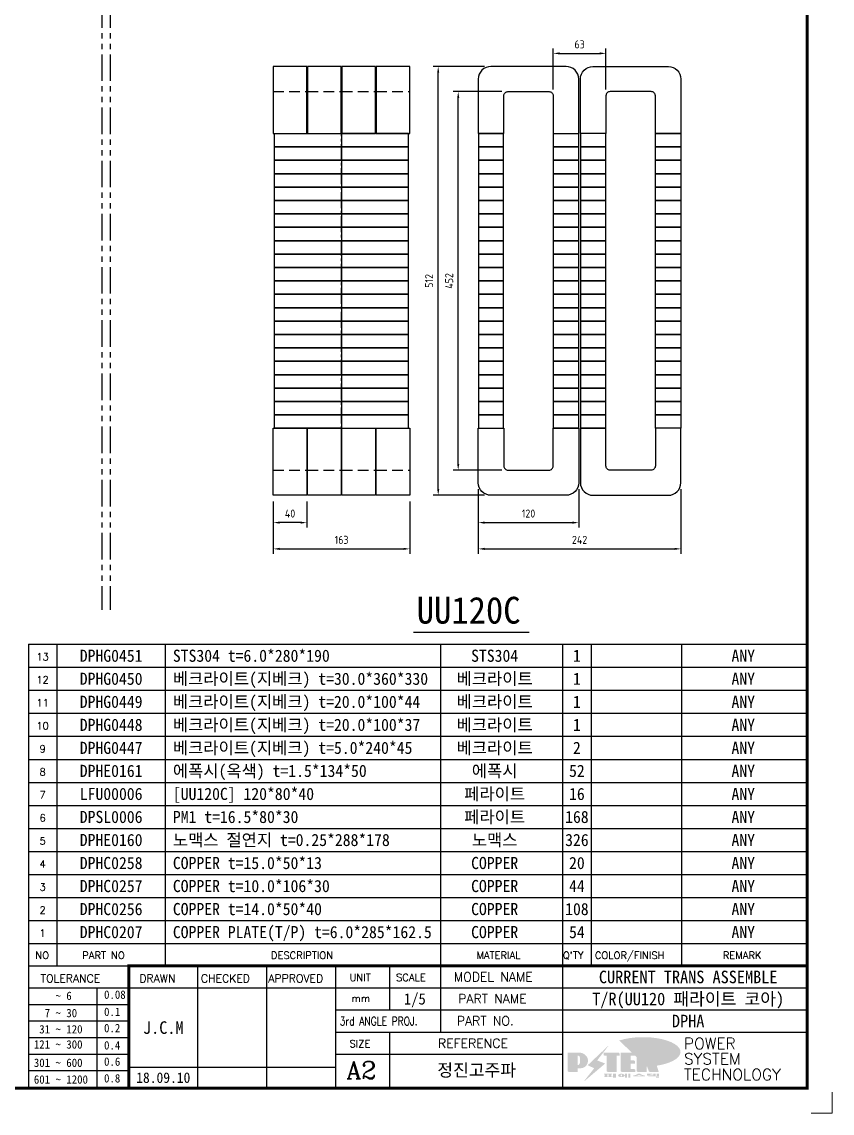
# Model space of a CAD drawing. Header units: millimetres. Extents: x 282 to 14566, y -4134 to 5341.
# Drawn here: x 4000 to 4968, y 472 to 1775 of the extents above; entities that cross this region are included whole.
import ezdxf
from ezdxf.enums import TextEntityAlignment as Align

# ---------------------------------------------------------------- set-up
doc = ezdxf.new("R2010")
doc.units = ezdxf.units.MM
for name, pattern in [('CENTER2', [28.575, 19.05, -3.175, 3.175, -3.175]), ('HIDDENX2', [19.05, 12.7, -6.35]), ('PHANTOM', [63.5, 31.75, -6.35, 6.35, -6.35, 6.35, -6.35])]:
    doc.linetypes.add(name, pattern=pattern)
doc.layers.add('FORMAT-1', color=7, linetype='Continuous')
doc.layers.add('line', color=3, linetype='Continuous')
doc.styles.add('HAN', font='')
doc.styles.add('RC', font='ROMANC.SHX')
doc.styles.add('ROMANT', font='romant__.ttf')
doc.styles.add('RT', font='ROMANT.SHX', dxfattribs={"oblique": 15})
doc.styles.get("Standard").update_dxf_attribs({"font": 'ISOCP.SHX', "bigfont": 'WHGTXT.SHX'})
doc.styles.get('HAN').set_extended_font_data('GulimChe')
doc.dimstyles.new('PS-3', dxfattribs={"dimscale": 3, "dimtxt": 3.2, "dimasz": 2.5, "dimexe": 2, "dimexo": 2.5, "dimgap": 2, "dimtad": 1, "dimtoh": 1, "dimrnd": 0.05, "dimzin": 12, "dimdsep": 46, "dimtxsty": 'Standard', "dimcen": 0, "dimclrt": 2, "dimazin": 3, "dimtfac": 1, "dimtofl": 0, "dimtmove": 0, "dimatfit": 3, "dimfxl": 0, "dimtolj": 1, "dimtzin": 0, "dimarcsym": 0})

# ---------------------------------------------------------------- blocks, each defined once
blk = doc.blocks.new('new LOGO')
at = {"layer": 'line'}
h = blk.add_hatch(color=253, dxfattribs=at)
edge = h.paths.add_edge_path()
edge.add_ellipse((333.9, 86.4), major_axis=(-165.9, 0), ratio=0.39426, start_angle=111.5127, end_angle=334.469)
edge.add_ellipse((314.1, 81.2), major_axis=(-153.7, 0), ratio=0.40699, start_angle=121.3066, end_angle=327.7437, ccw=False)
edge.add_line((394, 27.8), (394.7, 25.6))
h = blk.add_hatch(color=250, dxfattribs=at)
h.paths.add_polyline_path([(44.5, 69.4), (46.6, 69.4, -0.129793), (52, 68, 0.221832), (43.6, 71.9), (41.5, 71.9), (41.5, 27.9), (43.6, 27.9, 0.02048), (44.5, 28)], flags=17)
h.paths.add_polyline_path([(44.5, 13.9), (57.3, 13.9, 0.72362), (77.1, 73.9, -0.679777), (54.3, 16.4), (41.5, 16.4), (41.5, -0.1), (3, -0.1), (3, -2.6), (44.5, -2.6)])
h.paths.add_polyline_path([(117.9, 14.2), (71.5, -44.4), (77.1, -39.6), (120.8, 15.6), (92, 28.9), (173.3, 106), (177.5, 111.4), (89.1, 27.6)])
h.paths.add_polyline_path([(162.7, 71.9), (162.7, 69.4), (172.5, 69.4), (172.5, 71.9)], flags=17)
h.paths.add_polyline_path([(217.7, 69.4), (230.5, 69.4), (230.5, 80.4), (227.5, 80.4), (227.5, 71.9), (214.7, 71.9), (214.7, -0.1), (175.5, -0.1), (175.5, -2.6), (217.7, -2.6)])
h.paths.add_polyline_path([(297.8, 46.6), (294.8, 46.6), (294.8, 37.4), (276, 37.4), (276, 10.9), (279, 10.9), (279, 34.9), (297.8, 34.9)])
h.paths.add_polyline_path([(300, 8.4), (297, 8.4), (297, -0.1), (237.5, -0.1), (237.5, -2.6), (300, -2.6)])
h.paths.add_polyline_path([(297.8, 80.4), (294.8, 80.4), (294.8, 71.9), (276, 71.9), (276, 49.1), (279, 49.1), (279, 69.4), (297.8, 69.4)])
h.paths.add_polyline_path([(350.2, 80.4), (347.2, 80.4), (347.2, 61.6), (350.2, 63.5)])
h.paths.add_polyline_path([(350.2, 26.7), (347.2, 35.2), (347.2, -0.1), (308.5, -0.1), (308.5, -2.6), (350.2, -2.6)])
h.paths.add_polyline_path([(402.7, 80.4), (396.5, 80.4), (379.6, 66.8), (400.5, -0.1), (361.8, -0.1), (362.7, -2.6), (403.5, -2.6), (382.6, 64.3)])
blk.add_hatch(color=5, dxfattribs=at).paths.add_polyline_path([(166.3, 35), (131, 49), (180.4, 112.7), (92, 28.9), (120.8, 15.6), (74.4, -43)])
h = blk.add_hatch(color=1, dxfattribs=at)
h.paths.add_polyline_path([(41.5, 16.4), (54.3, 16.4, 1), (54.3, 82.9), (0, 82.9), (0, -0.1), (41.5, -0.1)])
h.paths.add_polyline_path([(41.5, 27.9), (41.5, 71.9), (43.6, 71.9, -0.414214), (54.6, 60.9), (54.6, 38.9, -0.414214), (43.6, 27.9)], flags=16)
h.paths.add_polyline_path([(214.7, 71.9), (227.5, 71.9), (227.5, 82.9), (159.7, 82.9), (159.7, 71.9), (172.5, 71.9), (172.5, -0.1), (214.7, -0.1)])
h.paths.add_polyline_path([(276, 37.4), (294.8, 37.4), (294.8, 49.1), (276, 49.1), (276, 71.9), (294.8, 71.9), (294.8, 82.9), (234.5, 82.9), (234.5, -0.1), (297, -0.1), (297, 10.9), (276, 10.9)])
h.paths.add_polyline_path([(347.2, 35.2), (359.7, -0.1), (400.5, -0.1), (379.6, 66.8), (399.7, 82.9), (380.6, 82.9), (347.2, 61.6), (347.2, 82.9), (305.5, 82.9), (305.5, -0.1), (347.2, -0.1)])
h = blk.add_hatch(color=250, dxfattribs=at)
edge = h.paths.add_edge_path()
edge.add_ellipse((237.8, -17.6), major_axis=(-14.3, 0), ratio=0.526336, start_angle=192.2456, end_angle=269.0748)
edge.add_line((238.1, -10.1), (237.6, -10.1))
edge.add_ellipse((237.8, -17.6), major_axis=(-14.3, 0), ratio=0.526336, start_angle=270.9252, end_angle=449.0748)
edge.add_line((237.6, -25.1), (238.1, -25.1))
edge.add_ellipse((237.8, -17.6), major_axis=(-14.3, 0), ratio=0.526336, start_angle=450.9252, end_angle=527.7544)
edge.add_line((251.7, -19.2), (254.1, -19.2))
edge.add_line((254.1, -19.2), (254.1, -27.1))
edge.add_line((254.1, -27.1), (263.1, -27.1))
edge.add_line((263.1, -27.1), (263.1, -10.1))
edge.add_line((263.1, -10.1), (254.1, -10.1))
edge.add_line((254.1, -10.1), (254.1, -16))
edge.add_line((254.1, -16), (251.7, -16))
h.paths.add_polyline_path([(241, -16.4), (241, -18.7, -1), (234.4, -18.7), (234.4, -16.4, -1)], flags=16)
h.paths.add_polyline_path([(278.2, -10.1), (268.1, -10.1), (268.1, -27.1), (278.2, -27.1)])
h.paths.add_polyline_path([(310.3, -10.1), (310.3, -11.1, -0.157169), (289.3, -17.5), (294, -19.9, 0.128407), (316.3, -15.9, 0.128407), (338.6, -19.9), (343.3, -17.5, -0.157169), (322.2, -11.1), (322.2, -10.1)])
h.paths.add_polyline_path([(342.1, -25.1), (342.1, -22.3), (290.4, -22.3), (290.4, -25.1)])
h.paths.add_polyline_path([(352, -10.1), (352, -16.2, 0.414214), (354, -18.2), (378.7, -18.2), (378.7, -19.6), (390.2, -19.6), (390.2, -10.1), (378.7, -10.1), (378.7, -13.6), (374.7, -13.6), (374.7, -15.1), (378.7, -15.1), (378.7, -16.2), (364.7, -16.2), (364.7, -15.1), (371.2, -15.1), (371.2, -13.6), (364.7, -13.6), (364.7, -12.6), (374.7, -12.6), (374.7, -10.1)])
h.paths.add_polyline_path([(393.8, -10.1), (393.8, -19.6), (405, -19.6), (405, -10.1)])
h.paths.add_polyline_path([(405, -27.1), (405, -20.9), (356.8, -20.9), (356.8, -23), (391.8, -23), (391.8, -27.1)])
h.paths.add_polyline_path([(200.4, -10.1), (200.4, -22.3), (193.2, -22.3), (193.2, -12.6), (196.6, -12.6), (196.6, -10.1), (161, -10.1), (161, -12.6), (164.5, -12.6), (164.5, -22.3), (161, -22.3), (161, -25.1), (200.4, -25.1), (200.4, -27.1), (213.9, -27.1), (213.9, -10.1)])
h.paths.add_polyline_path([(182, -12.6), (175.6, -12.6), (175.6, -22.3), (182, -22.3)], flags=17)
blk = doc.blocks.new('format-2')
at = {"color": 180}
for p, q in [((417, 40.49), (603, 40.49)), ((417, 40.49), (417, 6)), ((423.79, 40.49), (423.79, 35.21)), ((449.74, 35.21), (449.74, 40.49)), ((515.4, 40.49), (515.4, 35.21)), ((544.61, 40.49), (544.61, 35.21)), ((551.43, 40.49), (551.43, 35.21)), ((572.98, 40.49), (572.98, 35.21)), ((417, 35.21), (440.98, 35.21)), ((457.46, 6), (457.46, 35.21)), ((473.95, 6), (473.95, 35.21)), ((490.44, 6), (490.44, 35.21)), ((503.22, 35.21), (503.22, 24.65)), ((515.4, 35.21), (515.4, 19.37)), ((544.61, 35.21), (544.61, 6)), ((417, 29.93), (440.98, 29.93)), ((433.39, 6.23), (433.39, 29.93)), ((440.98, 29.93), (603, 29.93)), ((417, 25.98), (440.98, 25.98)), ((490.44, 24.65), (603, 24.65)), ((417, 22.03), (440.98, 22.03)), ((490.44, 19.37), (603, 19.37)), ((503.22, 19.37), (503.22, 6)), ((417, 18.08), (440.98, 18.08)), ((417, 14.13), (440.98, 14.13)), ((490.44, 14.09), (544.61, 14.09)), ((440.98, 10.95), (490.44, 10.95)), ((417, 10.18), (440.98, 10.18))]:
    blk.add_line(p, q, dxfattribs=at)
at = {"color": 3, "lineweight": 9}
for p in [(609, 5), (604, 0)]:
    blk.add_line(p, (609, 0), dxfattribs=at)
at = {"color": 7, "const_width": 0.7}
blk.add_lwpolyline([(440.98, 6), (440.98, 35.21), (603, 35.21)], dxfattribs=at)
at = {"layer": 'FORMAT-1', "color": 7, "const_width": 0.7}
blk.add_lwpolyline([(18, 6), (18, 416), (603, 416), (603, 6)], close=True, dxfattribs=at)
at = {"xscale": 0.05400000000008731, "yscale": 0.05400000000008731, "zscale": 0.05400000000008731}
blk.add_blockref('new LOGO', (545.79, 9.96), dxfattribs=at)
at = {"color": 2}
for s, height, style, p in [('NO', 1.742, 'RC', (418.66, 36.83)), ('PART NO', 1.742, 'RC', (429.86, 36.83)), ('DESCRIPTION', 1.7424, 'RC', (474.93, 36.83)), ('MATERIAL', 1.742, 'RC', (524.02, 36.83)), ("Q'TY", 1.742, 'RC', (544.67, 36.83)), ('COLOR/FINISH', 1.7424, 'RC', (552.3, 36.83)), ('REMARK', 1.742, 'RC', (582.87, 36.83)), (' TOLERANCE', 1.9, 'RC', (418.61, 31.22)), ('DRAWN', 1.9, 'RC', (443.5, 31.22)), ('CHECKED', 1.9, 'RC', (458.21, 31.22)), ('APPROVED', 1.9, 'RC', (474.3, 31.22)), ('UNIT', 1.742, 'RC', (493.69, 31.55)), ('SCALE', 1.742, 'RC', (504.82, 31.55)), ('MODEL NAME', 2.178, 'RC', (518.62, 31.46)), ('    ~ 6', 2, 'HAN', (418.3, 27.03)), ('0.08', 2, 'HAN', (435.07, 27.31)), ('mm', 1.742, 'RC', (494.17, 26.56)), ('PART NAME', 2.178, 'RC', (519.67, 26.24)), ('  7 ~ 30', 2, 'HAN', (418.3, 22.91)), ('0.1', 2, 'HAN', (435.07, 23.2)), (' 31 ~ 120', 2, 'HAN', (418.3, 19.04)), ('0.2', 2, 'HAN', (435.07, 19.32)), ('PART NO.', 2.178, 'RC', (519.34, 20.96)), ('121 ~ 300', 2, 'HAN', (418.3, 15.42)), ('0.4', 2, 'HAN', (435.07, 15.2)), ('SIZE', 1.742, 'RC', (493.69, 15.72)), ('REFERENCE', 2.178, 'RC', (514.84, 15.61)), ('0.6', 2, 'HAN', (435.07, 11.32)), ('301 ~ 600', 2, 'HAN', (418.3, 11.04)), ('601 ~ 1200', 2, 'HAN', (418.3, 7.05)), ('0.8', 2, 'HAN', (435.07, 7.33))]:
    blk.add_text(s, height=height, dxfattribs=dict(at, style=style)).set_placement(p)
at = {"color": 2, "style": 'RC', "width": 0.8}
blk.add_text('3rd ANGLE PROJ.', height=2, dxfattribs=at).set_placement((491.37, 20.97))
at = {"style": 'ROMANT'}
for s, p in [('POWER', (573.59, 15.27)), ('SYSTEM', (573.59, 11.63)), ('TECHNOLOGY', (573.59, 7.87))]:
    blk.add_text(s, height=2.7, dxfattribs=at).set_placement(p)
at = {"color": 2, "lineweight": 30, "style": 'RC'}
blk.add_text('A2', height=4.182, dxfattribs=at).set_placement((492.93, 8.17))
at = {"style": 'HAN'}
for tag, height, p in [('MODEL-NAME', 3, (574.6, 32.53)), ('SCALE', 2.7, (509.31, 27.29)), ('PART-NAME', 3, (574.6, 27.29)), ('PART-NO', 3, (574.6, 22.01)), ('DRA-BY', 3, (449.22, 20.44)), ('CH-BY', 3, (465.71, 20.44)), ('APP-BY', 3, (482.2, 20.44)), ('관련업체명', 3, (524.09, 10.29)), ('DRA-DATE', 2.5, (449.22, 8.48)), ('CH-DATE', 2.5, (465.71, 8.48)), ('APP-DATE', 2.5, (482.2, 8.48))]:
    blk.add_attdef(tag, text='', height=height, dxfattribs=at).set_placement(p, align=Align.MIDDLE_CENTER)
blk = doc.blocks.new('no2')
at = {"color": 180}
for p, q in [((0, 5.5), (0, 0)), ((0, 5.5), (186, 5.5)), ((6.79, 5.5), (6.79, 0)), ((32.74, 0.11), (32.74, 5.5)), ((98.4, 5.5), (98.4, 0)), ((127.61, 5.5), (127.61, 0)), ((134.43, 5.5), (134.43, 0)), ((155.98, 5.5), (155.98, 0))]:
    blk.add_line(p, q, dxfattribs=at)
at = {"color": 2, "style": 'RT', "oblique": 15}
blk.add_attdef('NO', text='', height=1.74, dxfattribs=at).set_placement((3.38, 2.51), align=Align.MIDDLE_CENTER)
at = {"color": 2, "style": 'HAN'}
for tag, p in [('PART-NO', (19.76, 2.75)), ('MATERIAL', (111.38, 2.75)), ("Q'TY", (131.02, 2.75)), ('COLOR/FINISH', (145.2, 2.75)), ('REMARK', (170.76, 2.75))]:
    blk.add_attdef(tag, text='', height=2.9, dxfattribs=at).set_placement(p, align=Align.MIDDLE_CENTER)
blk.add_attdef('DESCRIPTION', text='', height=2.9, dxfattribs=at).set_placement((34.51, 2.75), align=Align.MIDDLE_LEFT)
blk = doc.blocks.new('*D225')
at = {"color": 0, "lineweight": -2}
for p, q in [((4545.2, 1217.3), (4545.2, 1139.8)), ((4787.2, 1217.3), (4787.2, 1139.8)), ((4552.7, 1145.8), (4779.7, 1145.8))]:
    blk.add_line(p, q, dxfattribs=at)
at = {"color": 0}
for points in [[(4552.7, 1147.1), (4552.7, 1144.6), (4545.2, 1145.8)], [(4779.7, 1147.1), (4779.7, 1144.6), (4787.2, 1145.8)]]:
    blk.add_solid(points, dxfattribs=at)
at = {"layer": 'DEFPOINTS', "color": 0}
for p in [(4545.2, 1224.8), (4787.2, 1224.8), (4787.2, 1145.8)]:
    blk.add_point(p, dxfattribs=at)
at = {"color": 2, "insert": (4666.2, 1156.6), "char_height": 9.6, "attachment_point": 5}
blk.add_mtext('\\A1;242', dxfattribs=at)
blk = doc.blocks.new('*D226')
at = {"color": 0, "lineweight": -2}
for p, q in [((4545.2, 1217.3), (4545.2, 1171.2)), ((4665.2, 1217.3), (4665.2, 1171.2)), ((4552.7, 1177.2), (4657.7, 1177.2))]:
    blk.add_line(p, q, dxfattribs=at)
at = {"color": 0}
for points in [[(4552.7, 1178.4), (4552.7, 1175.9), (4545.2, 1177.2)], [(4657.7, 1178.4), (4657.7, 1175.9), (4665.2, 1177.2)]]:
    blk.add_solid(points, dxfattribs=at)
at = {"layer": 'DEFPOINTS', "color": 0}
for p in [(4545.2, 1224.8), (4665.2, 1224.8), (4665.2, 1177.2)]:
    blk.add_point(p, dxfattribs=at)
at = {"color": 2, "insert": (4605.2, 1188), "char_height": 9.6, "attachment_point": 5}
blk.add_mtext('\\A1;120', dxfattribs=at)
blk = doc.blocks.new('*D227')
at = {"color": 0, "lineweight": -2}
for p, q in [((4552.7, 1721.8), (4491.3, 1721.8)), ((4497.3, 1217.3), (4497.3, 1714.3)), ((4552.7, 1209.8), (4491.3, 1209.8))]:
    blk.add_line(p, q, dxfattribs=at)
at = {"color": 0}
for points in [[(4496.1, 1714.3), (4498.6, 1714.3), (4497.3, 1721.8)], [(4496.1, 1217.3), (4498.6, 1217.3), (4497.3, 1209.8)]]:
    blk.add_solid(points, dxfattribs=at)
at = {"layer": 'DEFPOINTS', "color": 0}
for p in [(4497.3, 1721.8), (4560.2, 1721.8), (4560.2, 1209.8)]:
    blk.add_point(p, dxfattribs=at)
at = {"color": 2, "insert": (4486.5, 1465.8), "char_height": 9.6, "attachment_point": 5, "rotation": 90}
blk.add_mtext('\\A1;512', dxfattribs=at)
blk = doc.blocks.new('*D228')
at = {"color": 0, "lineweight": -2}
for p, q in [((4634.7, 1694.3), (4634.7, 1743.5)), ((4642.2, 1737.5), (4690.2, 1737.5)), ((4697.7, 1694.3), (4697.7, 1743.5))]:
    blk.add_line(p, q, dxfattribs=at)
at = {"color": 0}
for points in [[(4642.2, 1738.7), (4642.2, 1736.2), (4634.7, 1737.5)], [(4690.2, 1738.7), (4690.2, 1736.2), (4697.7, 1737.5)]]:
    blk.add_solid(points, dxfattribs=at)
at = {"layer": 'DEFPOINTS', "color": 0}
for p in [(4697.7, 1737.5), (4634.7, 1686.8), (4697.7, 1686.8)]:
    blk.add_point(p, dxfattribs=at)
at = {"color": 2, "insert": (4666.2, 1748.3), "char_height": 9.6, "attachment_point": 5}
blk.add_mtext('\\A1;63', dxfattribs=at)
blk = doc.blocks.new('*D229')
at = {"color": 0, "lineweight": -2}
for p, q in [((4573.2, 1691.8), (4515.2, 1691.8)), ((4521.2, 1247.3), (4521.2, 1684.3)), ((4573.2, 1239.8), (4515.2, 1239.8))]:
    blk.add_line(p, q, dxfattribs=at)
at = {"color": 0}
for points in [[(4520, 1684.3), (4522.5, 1684.3), (4521.2, 1691.8)], [(4520, 1247.3), (4522.5, 1247.3), (4521.2, 1239.8)]]:
    blk.add_solid(points, dxfattribs=at)
at = {"layer": 'DEFPOINTS', "color": 0}
for p in [(4521.2, 1691.8), (4580.7, 1691.8), (4580.7, 1239.8)]:
    blk.add_point(p, dxfattribs=at)
at = {"color": 2, "insert": (4510.4, 1465.8), "char_height": 9.6, "attachment_point": 5, "rotation": 90}
blk.add_mtext('\\A1;452', dxfattribs=at)
blk = doc.blocks.new('*D230')
at = {"color": 0, "lineweight": -2}
for p, q in [((4300.4, 1202.3), (4300.4, 1139.8)), ((4463.4, 1202.3), (4463.4, 1139.8)), ((4307.9, 1145.8), (4455.9, 1145.8))]:
    blk.add_line(p, q, dxfattribs=at)
at = {"color": 0}
for points in [[(4307.9, 1147.1), (4307.9, 1144.6), (4300.4, 1145.8)], [(4455.9, 1147.1), (4455.9, 1144.6), (4463.4, 1145.8)]]:
    blk.add_solid(points, dxfattribs=at)
at = {"layer": 'DEFPOINTS', "color": 0}
for p in [(4300.4, 1209.8), (4463.4, 1209.8), (4463.4, 1145.8)]:
    blk.add_point(p, dxfattribs=at)
at = {"color": 2, "insert": (4381.9, 1156.6), "char_height": 9.6, "attachment_point": 5}
blk.add_mtext('\\A1;163', dxfattribs=at)
blk = doc.blocks.new('*D231')
at = {"color": 0, "lineweight": -2}
for p, q in [((4300.4, 1202.3), (4300.4, 1171.2)), ((4340.4, 1202.3), (4340.4, 1171.2)), ((4332.9, 1177.2), (4307.9, 1177.2))]:
    blk.add_line(p, q, dxfattribs=at)
at = {"color": 0}
for points in [[(4307.9, 1178.4), (4307.9, 1175.9), (4300.4, 1177.2)], [(4332.9, 1178.4), (4332.9, 1175.9), (4340.4, 1177.2)]]:
    blk.add_solid(points, dxfattribs=at)
at = {"layer": 'DEFPOINTS', "color": 0}
for p in [(4300.4, 1209.8), (4340.4, 1209.8), (4300.4, 1177.2)]:
    blk.add_point(p, dxfattribs=at)
at = {"color": 2, "insert": (4320.4, 1188), "char_height": 9.6, "attachment_point": 5}
blk.add_mtext('\\A1;40', dxfattribs=at)
blk = doc.blocks.new('A$C429828F3')
at = {"color": 250}
for points in [[(-182, 432), (-151.5, 432), (-151.5, 477, -0.4142136), (-146.5, 482), (-97.5, 482, -0.4142136), (-92.5, 477), (-92.5, 432), (-62, 432), (-62, 497, 0.4142136), (-77, 512), (-167, 512, 0.4142136), (-182, 497)], [(-45, 512), (45, 512, -0.4142136), (60, 497), (60, 432), (29.5, 432), (29.5, 477, 0.4142136), (24.5, 482), (-24.5, 482, 0.4142136), (-29.5, 477), (-29.5, 432), (-60, 432), (-60, 497, -0.4142136)], [(-182, 80), (-151.5, 80), (-151.5, 35, 0.4142136), (-146.5, 30), (-97.5, 30, 0.4142136), (-92.5, 35), (-92.5, 80), (-62, 80), (-62, 15, -0.4142136), (-77, 0), (-167, 0, -0.4142136), (-182, 15)], [(-45, 0), (45, 0, 0.4142136), (60, 15), (60, 80), (29.5, 80), (29.5, 35, -0.4142136), (24.5, 30), (-24.5, 30, -0.4142136), (-29.5, 35), (-29.5, 80), (-60, 80), (-60, 15, 0.4142136)]]:
    blk.add_lwpolyline(points, format="xyb", close=True, dxfattribs=at)
for points in [[(-181.75, 416), (-151.75, 416), (-151.75, 432), (-181.75, 432), (-181.75, 416)], [(-62.25, 416), (-92.25, 416), (-92.25, 432), (-62.25, 432), (-62.25, 416)], [(-59.75, 416), (-29.75, 416), (-29.75, 432), (-59.75, 432), (-59.75, 416)], [(59.75, 416), (29.75, 416), (29.75, 432), (59.75, 432), (59.75, 416)], [(-181.75, 400), (-151.75, 400), (-151.75, 416), (-181.75, 416), (-181.75, 400)], [(-62.25, 400), (-92.25, 400), (-92.25, 416), (-62.25, 416), (-62.25, 400)], [(-59.75, 400), (-29.75, 400), (-29.75, 416), (-59.75, 416), (-59.75, 400)], [(59.75, 400), (29.75, 400), (29.75, 416), (59.75, 416), (59.75, 400)], [(-181.75, 384), (-151.75, 384), (-151.75, 400), (-181.75, 400), (-181.75, 384)], [(-62.25, 384), (-92.25, 384), (-92.25, 400), (-62.25, 400), (-62.25, 384)], [(-59.75, 384), (-29.75, 384), (-29.75, 400), (-59.75, 400), (-59.75, 384)], [(59.75, 384), (29.75, 384), (29.75, 400), (59.75, 400), (59.75, 384)], [(-181.75, 368), (-151.75, 368), (-151.75, 384), (-181.75, 384), (-181.75, 368)], [(-62.25, 368), (-92.25, 368), (-92.25, 384), (-62.25, 384), (-62.25, 368)], [(-59.75, 368), (-29.75, 368), (-29.75, 384), (-59.75, 384), (-59.75, 368)], [(59.75, 368), (29.75, 368), (29.75, 384), (59.75, 384), (59.75, 368)], [(-181.75, 352), (-151.75, 352), (-151.75, 368), (-181.75, 368), (-181.75, 352)], [(-62.25, 352), (-92.25, 352), (-92.25, 368), (-62.25, 368), (-62.25, 352)], [(-59.75, 352), (-29.75, 352), (-29.75, 368), (-59.75, 368), (-59.75, 352)], [(59.75, 352), (29.75, 352), (29.75, 368), (59.75, 368), (59.75, 352)], [(-181.75, 336), (-151.75, 336), (-151.75, 352), (-181.75, 352), (-181.75, 336)], [(-62.25, 336), (-92.25, 336), (-92.25, 352), (-62.25, 352), (-62.25, 336)], [(-59.75, 336), (-29.75, 336), (-29.75, 352), (-59.75, 352), (-59.75, 336)], [(59.75, 336), (29.75, 336), (29.75, 352), (59.75, 352), (59.75, 336)], [(-181.75, 320), (-151.75, 320), (-151.75, 336), (-181.75, 336), (-181.75, 320)], [(-62.25, 320), (-92.25, 320), (-92.25, 336), (-62.25, 336), (-62.25, 320)], [(-59.75, 320), (-29.75, 320), (-29.75, 336), (-59.75, 336), (-59.75, 320)], [(59.75, 320), (29.75, 320), (29.75, 336), (59.75, 336), (59.75, 320)], [(-181.75, 304), (-151.75, 304), (-151.75, 320), (-181.75, 320), (-181.75, 304)], [(-62.25, 304), (-92.25, 304), (-92.25, 320), (-62.25, 320), (-62.25, 304)], [(-59.75, 304), (-29.75, 304), (-29.75, 320), (-59.75, 320), (-59.75, 304)], [(59.75, 304), (29.75, 304), (29.75, 320), (59.75, 320), (59.75, 304)], [(-181.75, 288), (-151.75, 288), (-151.75, 304), (-181.75, 304), (-181.75, 288)], [(-62.25, 288), (-92.25, 288), (-92.25, 304), (-62.25, 304), (-62.25, 288)], [(-59.75, 288), (-29.75, 288), (-29.75, 304), (-59.75, 304), (-59.75, 288)], [(59.75, 288), (29.75, 288), (29.75, 304), (59.75, 304), (59.75, 288)], [(-181.75, 272), (-151.75, 272), (-151.75, 288), (-181.75, 288), (-181.75, 272)], [(-62.25, 272), (-92.25, 272), (-92.25, 288), (-62.25, 288), (-62.25, 272)], [(-59.75, 272), (-29.75, 272), (-29.75, 288), (-59.75, 288), (-59.75, 272)], [(59.75, 272), (29.75, 272), (29.75, 288), (59.75, 288), (59.75, 272)], [(-181.75, 256), (-151.75, 256), (-151.75, 272), (-181.75, 272), (-181.75, 256)], [(-62.25, 256), (-92.25, 256), (-92.25, 272), (-62.25, 272), (-62.25, 256)], [(-59.75, 256), (-29.75, 256), (-29.75, 272), (-59.75, 272), (-59.75, 256)], [(59.75, 256), (29.75, 256), (29.75, 272), (59.75, 272), (59.75, 256)], [(-181.75, 240), (-151.75, 240), (-151.75, 256), (-181.75, 256), (-181.75, 240)], [(-62.25, 240), (-92.25, 240), (-92.25, 256), (-62.25, 256), (-62.25, 240)], [(-59.75, 240), (-29.75, 240), (-29.75, 256), (-59.75, 256), (-59.75, 240)], [(59.75, 240), (29.75, 240), (29.75, 256), (59.75, 256), (59.75, 240)], [(-181.75, 224), (-151.75, 224), (-151.75, 240), (-181.75, 240), (-181.75, 224)], [(-62.25, 224), (-92.25, 224), (-92.25, 240), (-62.25, 240), (-62.25, 224)], [(-59.75, 224), (-29.75, 224), (-29.75, 240), (-59.75, 240), (-59.75, 224)], [(59.75, 224), (29.75, 224), (29.75, 240), (59.75, 240), (59.75, 224)], [(-181.75, 208), (-151.75, 208), (-151.75, 224), (-181.75, 224), (-181.75, 208)], [(-62.25, 208), (-92.25, 208), (-92.25, 224), (-62.25, 224), (-62.25, 208)], [(-59.75, 208), (-29.75, 208), (-29.75, 224), (-59.75, 224), (-59.75, 208)], [(59.75, 208), (29.75, 208), (29.75, 224), (59.75, 224), (59.75, 208)], [(-181.75, 192), (-151.75, 192), (-151.75, 208), (-181.75, 208), (-181.75, 192)], [(-62.25, 192), (-92.25, 192), (-92.25, 208), (-62.25, 208), (-62.25, 192)], [(-59.75, 192), (-29.75, 192), (-29.75, 208), (-59.75, 208), (-59.75, 192)], [(59.75, 192), (29.75, 192), (29.75, 208), (59.75, 208), (59.75, 192)], [(-181.75, 176), (-151.75, 176), (-151.75, 192), (-181.75, 192), (-181.75, 176)], [(-62.25, 176), (-92.25, 176), (-92.25, 192), (-62.25, 192), (-62.25, 176)], [(-59.75, 176), (-29.75, 176), (-29.75, 192), (-59.75, 192), (-59.75, 176)], [(59.75, 176), (29.75, 176), (29.75, 192), (59.75, 192), (59.75, 176)], [(-181.75, 160), (-151.75, 160), (-151.75, 176), (-181.75, 176), (-181.75, 160)], [(-62.25, 160), (-92.25, 160), (-92.25, 176), (-62.25, 176), (-62.25, 160)], [(-59.75, 160), (-29.75, 160), (-29.75, 176), (-59.75, 176), (-59.75, 160)], [(59.75, 160), (29.75, 160), (29.75, 176), (59.75, 176), (59.75, 160)], [(-181.75, 144), (-151.75, 144), (-151.75, 160), (-181.75, 160), (-181.75, 144)], [(-62.25, 144), (-92.25, 144), (-92.25, 160), (-62.25, 160), (-62.25, 144)], [(-59.75, 144), (-29.75, 144), (-29.75, 160), (-59.75, 160), (-59.75, 144)], [(59.75, 144), (29.75, 144), (29.75, 160), (59.75, 160), (59.75, 144)], [(-181.75, 128), (-151.75, 128), (-151.75, 144), (-181.75, 144), (-181.75, 128)], [(-62.25, 128), (-92.25, 128), (-92.25, 144), (-62.25, 144), (-62.25, 128)], [(-59.75, 128), (-29.75, 128), (-29.75, 144), (-59.75, 144), (-59.75, 128)], [(59.75, 128), (29.75, 128), (29.75, 144), (59.75, 144), (59.75, 128)], [(-181.75, 112), (-151.75, 112), (-151.75, 128), (-181.75, 128), (-181.75, 112)], [(-62.25, 112), (-92.25, 112), (-92.25, 128), (-62.25, 128), (-62.25, 112)], [(-59.75, 112), (-29.75, 112), (-29.75, 128), (-59.75, 128), (-59.75, 112)], [(59.75, 112), (29.75, 112), (29.75, 128), (59.75, 128), (59.75, 112)], [(-181.75, 96), (-151.75, 96), (-151.75, 112), (-181.75, 112), (-181.75, 96)], [(-62.25, 96), (-92.25, 96), (-92.25, 112), (-62.25, 112), (-62.25, 96)], [(-59.75, 96), (-29.75, 96), (-29.75, 112), (-59.75, 112), (-59.75, 96)], [(59.75, 96), (29.75, 96), (29.75, 112), (59.75, 112), (59.75, 96)], [(-181.75, 80), (-151.75, 80), (-151.75, 96), (-181.75, 96), (-181.75, 80)], [(-62.25, 80), (-92.25, 80), (-92.25, 96), (-62.25, 96), (-62.25, 80)], [(-59.75, 80), (-29.75, 80), (-29.75, 96), (-59.75, 96), (-59.75, 80)], [(59.75, 80), (29.75, 80), (29.75, 96), (59.75, 96), (59.75, 80)]]:
    blk.add_lwpolyline(points, dxfattribs=at)
blk = doc.blocks.new('A$C5BDA4E21')
at = {"color": 1, "linetype": 'CENTER2'}
blk.add_line((0, 0), (0, 512), dxfattribs=at)
at = {"color": 2, "linetype": 'HIDDENX2'}
for p, q in [((-41.5, 482), (-81.5, 482)), ((-0.5, 482), (-40.5, 482)), ((40.5, 482), (0.5, 482)), ((81.5, 482), (41.5, 482)), ((-41.5, 30), (-81.5, 30)), ((-0.5, 30), (-40.5, 30)), ((40.5, 30), (0.5, 30)), ((81.5, 30), (41.5, 30))]:
    blk.add_line(p, q, dxfattribs=at)
at = {"color": 250}
for points in [[(-81.5, 512), (-41.5, 512), (-41.5, 432), (-81.5, 432)], [(-40.5, 512), (-0.5, 512), (-0.5, 432), (-40.5, 432)], [(0.5, 512), (40.5, 512), (40.5, 432), (0.5, 432)], [(41.5, 512), (81.5, 512), (81.5, 432), (41.5, 432)], [(-80, 432), (0, 432), (0, 416), (-80, 416)], [(80, 432), (0, 432), (0, 416), (80, 416)], [(-80, 416), (0, 416), (0, 400), (-80, 400)], [(80, 416), (0, 416), (0, 400), (80, 400)], [(-80, 400), (0, 400), (0, 384), (-80, 384)], [(80, 400), (0, 400), (0, 384), (80, 384)], [(-80, 384), (0, 384), (0, 368), (-80, 368)], [(80, 384), (0, 384), (0, 368), (80, 368)], [(-80, 368), (0, 368), (0, 352), (-80, 352)], [(80, 368), (0, 368), (0, 352), (80, 352)], [(-80, 352), (0, 352), (0, 336), (-80, 336)], [(80, 352), (0, 352), (0, 336), (80, 336)], [(-80, 336), (0, 336), (0, 320), (-80, 320)], [(80, 336), (0, 336), (0, 320), (80, 320)], [(-80, 320), (0, 320), (0, 304), (-80, 304)], [(80, 320), (0, 320), (0, 304), (80, 304)], [(-80, 304), (0, 304), (0, 288), (-80, 288)], [(80, 304), (0, 304), (0, 288), (80, 288)], [(-80, 288), (0, 288), (0, 272), (-80, 272)], [(80, 288), (0, 288), (0, 272), (80, 272)], [(-80, 272), (0, 272), (0, 256), (-80, 256)], [(80, 272), (0, 272), (0, 256), (80, 256)], [(-80, 256), (0, 256), (0, 240), (-80, 240)], [(80, 256), (0, 256), (0, 240), (80, 240)], [(-80, 240), (0, 240), (0, 224), (-80, 224)], [(80, 240), (0, 240), (0, 224), (80, 224)], [(-80, 224), (0, 224), (0, 208), (-80, 208)], [(80, 224), (0, 224), (0, 208), (80, 208)], [(-80, 208), (0, 208), (0, 192), (-80, 192)], [(80, 208), (0, 208), (0, 192), (80, 192)], [(-80, 192), (0, 192), (0, 176), (-80, 176)], [(80, 192), (0, 192), (0, 176), (80, 176)], [(-80, 176), (0, 176), (0, 160), (-80, 160)], [(80, 176), (0, 176), (0, 160), (80, 160)], [(-80, 160), (0, 160), (0, 144), (-80, 144)], [(80, 160), (0, 160), (0, 144), (80, 144)], [(-80, 144), (0, 144), (0, 128), (-80, 128)], [(80, 144), (0, 144), (0, 128), (80, 128)], [(-80, 128), (0, 128), (0, 112), (-80, 112)], [(80, 128), (0, 128), (0, 112), (80, 112)], [(-80, 112), (0, 112), (0, 96), (-80, 96)], [(80, 112), (0, 112), (0, 96), (80, 96)], [(-80, 96), (0, 96), (0, 80), (-80, 80)], [(80, 96), (0, 96), (0, 80), (80, 80)], [(-81.5, 0), (-41.5, 0), (-41.5, 80), (-81.5, 80)], [(-40.5, 0), (-0.5, 0), (-0.5, 80), (-40.5, 80)], [(0.5, 0), (40.5, 0), (40.5, 80), (0.5, 80)], [(41.5, 0), (81.5, 0), (81.5, 80), (41.5, 80)]]:
    blk.add_lwpolyline(points, close=True, dxfattribs=at)

msp = doc.modelspace()

# ---------------------------------------------------------------- linework, layer by layer
at = {"color": 6, "linetype": 'PHANTOM'}
for p, q in [((4095.712, 2180.821), (4095.712, 1073.044)), ((4105.712, 2180.821), (4105.712, 1073.044))]:
    msp.add_line(p, q, dxfattribs=at)
msp.add_line((4468.005, 1046.266), (4605.989, 1046.266))

# ---------------------------------------------------------------- block references
at = {"xscale": 5, "yscale": 5, "zscale": 5}
msp.add_blockref('format-2', (1922.876, 472.022), dxfattribs=at).add_auto_attribs({'관련업체명': '정진고주파', 'SCALE': '1/5', 'PART-NO': 'DPHA', 'PART-NAME': 'T/R(UU120 패라이트 코아)', 'MODEL-NAME': 'CURRENT TRANS ASSEMBLE', 'DRA-BY': 'J.C.M', 'DRA-DATE': '18.09.10'})
at = {"xscale": -1}
for name, p in [('A$C5BDA4E21', (4381.889, 1209.838)), ('A$C429828F3', (4605.188, 1209.838))]:
    msp.add_blockref(name, p, dxfattribs=at)
ref = msp.add_blockref('no2', (4007.876, 1004.493), dxfattribs=dict(xscale=5, yscale=5, zscale=5))
ref.add_attrib('REMARK', 'ANY', dxfattribs={"color": 2, "height": 14.5, "style": 'HAN'}).set_placement((4861.653, 1018.243), align=Align.MIDDLE_CENTER)
ref.add_attrib("Q'TY", '1', dxfattribs={"color": 2, "height": 14.5, "style": 'HAN'}).set_placement((4662.979, 1018.243), align=Align.MIDDLE_CENTER)
ref.add_attrib('MATERIAL', 'STS304', dxfattribs={"color": 2, "height": 14.5, "style": 'HAN'}).set_placement((4564.752, 1018.243), align=Align.MIDDLE_CENTER)
ref.add_attrib('DESCRIPTION', 'STS304 t=6.0*280*190', dxfattribs={"color": 2, "height": 14.5, "style": 'HAN'}).set_placement((4180.417, 1018.243), align=Align.MIDDLE_LEFT)
ref.add_attrib('PART-NO', 'DPHG0451', dxfattribs={"color": 2, "height": 14.5, "style": 'HAN'}).set_placement((4106.698, 1018.243), align=Align.MIDDLE_CENTER)
ref.add_attrib('NO', '13', dxfattribs={"color": 2, "height": 8.7, "style": 'RT'}).set_placement((4024.799, 1017.027), align=Align.MIDDLE_CENTER)
ref = msp.add_blockref('no2', (4007.876, 976.993), dxfattribs=dict(xscale=5, yscale=5, zscale=5))
ref.add_attrib('REMARK', 'ANY', dxfattribs={"color": 2, "height": 14.5, "style": 'HAN'}).set_placement((4861.653, 990.743), align=Align.MIDDLE_CENTER)
ref.add_attrib("Q'TY", '1', dxfattribs={"color": 2, "height": 14.5, "style": 'HAN'}).set_placement((4662.979, 990.743), align=Align.MIDDLE_CENTER)
ref.add_attrib('MATERIAL', '베크라이트', dxfattribs={"color": 2, "height": 14.5, "style": 'HAN'}).set_placement((4564.752, 990.743), align=Align.MIDDLE_CENTER)
ref.add_attrib('DESCRIPTION', '베크라이트(지베크) t=30.0*360*330', dxfattribs={"color": 2, "height": 14.5, "style": 'HAN'}).set_placement((4180.417, 990.743), align=Align.MIDDLE_LEFT)
ref.add_attrib('PART-NO', 'DPHG0450', dxfattribs={"color": 2, "height": 14.5, "style": 'HAN'}).set_placement((4106.698, 990.743), align=Align.MIDDLE_CENTER)
ref.add_attrib('NO', '12', dxfattribs={"color": 2, "height": 8.7, "style": 'RT'}).set_placement((4024.799, 989.527), align=Align.MIDDLE_CENTER)
ref = msp.add_blockref('no2', (4007.876, 949.493), dxfattribs=dict(xscale=5, yscale=5, zscale=5))
ref.add_attrib('REMARK', 'ANY', dxfattribs={"color": 2, "height": 14.5, "style": 'HAN'}).set_placement((4861.653, 963.243), align=Align.MIDDLE_CENTER)
ref.add_attrib("Q'TY", '1', dxfattribs={"color": 2, "height": 14.5, "style": 'HAN'}).set_placement((4662.979, 963.243), align=Align.MIDDLE_CENTER)
ref.add_attrib('MATERIAL', '베크라이트', dxfattribs={"color": 2, "height": 14.5, "style": 'HAN'}).set_placement((4564.752, 963.243), align=Align.MIDDLE_CENTER)
ref.add_attrib('DESCRIPTION', '베크라이트(지베크) t=20.0*100*44', dxfattribs={"color": 2, "height": 14.5, "style": 'HAN'}).set_placement((4180.417, 963.243), align=Align.MIDDLE_LEFT)
ref.add_attrib('PART-NO', 'DPHG0449', dxfattribs={"color": 2, "height": 14.5, "style": 'HAN'}).set_placement((4106.698, 963.243), align=Align.MIDDLE_CENTER)
ref.add_attrib('NO', '11', dxfattribs={"color": 2, "height": 8.7, "style": 'RT'}).set_placement((4024.799, 962.027), align=Align.MIDDLE_CENTER)
ref = msp.add_blockref('no2', (4007.876, 921.993), dxfattribs=dict(xscale=5, yscale=5, zscale=5))
ref.add_attrib('REMARK', 'ANY', dxfattribs={"color": 2, "height": 14.5, "style": 'HAN'}).set_placement((4861.653, 935.743), align=Align.MIDDLE_CENTER)
ref.add_attrib("Q'TY", '1', dxfattribs={"color": 2, "height": 14.5, "style": 'HAN'}).set_placement((4662.979, 935.743), align=Align.MIDDLE_CENTER)
ref.add_attrib('MATERIAL', '베크라이트', dxfattribs={"color": 2, "height": 14.5, "style": 'HAN'}).set_placement((4564.752, 935.743), align=Align.MIDDLE_CENTER)
ref.add_attrib('DESCRIPTION', '베크라이트(지베크) t=20.0*100*37', dxfattribs={"color": 2, "height": 14.5, "style": 'HAN'}).set_placement((4180.417, 935.743), align=Align.MIDDLE_LEFT)
ref.add_attrib('PART-NO', 'DPHG0448', dxfattribs={"color": 2, "height": 14.5, "style": 'HAN'}).set_placement((4106.698, 935.743), align=Align.MIDDLE_CENTER)
ref.add_attrib('NO', '10', dxfattribs={"color": 2, "height": 8.7, "style": 'RT'}).set_placement((4024.799, 934.527), align=Align.MIDDLE_CENTER)
ref = msp.add_blockref('no2', (4007.876, 894.493), dxfattribs=dict(xscale=5, yscale=5, zscale=5))
ref.add_attrib('REMARK', 'ANY', dxfattribs={"color": 2, "height": 14.5, "style": 'HAN'}).set_placement((4861.653, 908.243), align=Align.MIDDLE_CENTER)
ref.add_attrib("Q'TY", '2', dxfattribs={"color": 2, "height": 14.5, "style": 'HAN'}).set_placement((4662.979, 908.243), align=Align.MIDDLE_CENTER)
ref.add_attrib('MATERIAL', '베크라이트', dxfattribs={"color": 2, "height": 14.5, "style": 'HAN'}).set_placement((4564.752, 908.243), align=Align.MIDDLE_CENTER)
ref.add_attrib('DESCRIPTION', '베크라이트(지베크) t=5.0*240*45', dxfattribs={"color": 2, "height": 14.5, "style": 'HAN'}).set_placement((4180.417, 908.243), align=Align.MIDDLE_LEFT)
ref.add_attrib('PART-NO', 'DPHG0447', dxfattribs={"color": 2, "height": 14.5, "style": 'HAN'}).set_placement((4106.698, 908.243), align=Align.MIDDLE_CENTER)
ref.add_attrib('NO', '9', dxfattribs={"color": 2, "height": 8.7, "style": 'RT'}).set_placement((4024.799, 907.027), align=Align.MIDDLE_CENTER)
ref = msp.add_blockref('no2', (4007.876, 866.993), dxfattribs=dict(xscale=5, yscale=5, zscale=5))
ref.add_attrib('REMARK', 'ANY', dxfattribs={"color": 2, "height": 14.5, "style": 'HAN'}).set_placement((4861.653, 880.743), align=Align.MIDDLE_CENTER)
ref.add_attrib("Q'TY", '52', dxfattribs={"color": 2, "height": 14.5, "style": 'HAN'}).set_placement((4662.979, 880.743), align=Align.MIDDLE_CENTER)
ref.add_attrib('MATERIAL', '에폭시', dxfattribs={"color": 2, "height": 14.5, "style": 'HAN'}).set_placement((4564.752, 880.743), align=Align.MIDDLE_CENTER)
ref.add_attrib('DESCRIPTION', '에폭시(옥색) t=1.5*134*50', dxfattribs={"color": 2, "height": 14.5, "style": 'HAN'}).set_placement((4180.417, 880.743), align=Align.MIDDLE_LEFT)
ref.add_attrib('PART-NO', 'DPHE0161', dxfattribs={"color": 2, "height": 14.5, "style": 'HAN'}).set_placement((4106.698, 880.743), align=Align.MIDDLE_CENTER)
ref.add_attrib('NO', '8', dxfattribs={"color": 2, "height": 8.7, "style": 'RT'}).set_placement((4024.799, 879.527), align=Align.MIDDLE_CENTER)
ref = msp.add_blockref('no2', (4007.876, 839.493), dxfattribs=dict(xscale=5, yscale=5, zscale=5))
ref.add_attrib('REMARK', 'ANY', dxfattribs={"color": 2, "height": 14.5, "style": 'HAN'}).set_placement((4861.653, 853.243), align=Align.MIDDLE_CENTER)
ref.add_attrib("Q'TY", '16', dxfattribs={"color": 2, "height": 14.5, "style": 'HAN'}).set_placement((4662.979, 853.243), align=Align.MIDDLE_CENTER)
ref.add_attrib('MATERIAL', '페라이트', dxfattribs={"color": 2, "height": 14.5, "style": 'HAN'}).set_placement((4564.752, 853.243), align=Align.MIDDLE_CENTER)
ref.add_attrib('DESCRIPTION', '[UU120C] 120*80*40', dxfattribs={"color": 2, "height": 14.5, "style": 'HAN'}).set_placement((4180.417, 853.243), align=Align.MIDDLE_LEFT)
ref.add_attrib('PART-NO', 'LFU00006', dxfattribs={"color": 2, "height": 14.5, "style": 'HAN'}).set_placement((4106.698, 853.243), align=Align.MIDDLE_CENTER)
ref.add_attrib('NO', '7', dxfattribs={"color": 2, "height": 8.7, "style": 'RT'}).set_placement((4024.799, 852.027), align=Align.MIDDLE_CENTER)
ref = msp.add_blockref('no2', (4007.876, 811.993), dxfattribs=dict(xscale=5, yscale=5, zscale=5))
ref.add_attrib('REMARK', 'ANY', dxfattribs={"color": 2, "height": 14.5, "style": 'HAN'}).set_placement((4861.653, 825.743), align=Align.MIDDLE_CENTER)
ref.add_attrib("Q'TY", '168', dxfattribs={"color": 2, "height": 14.5, "style": 'HAN'}).set_placement((4662.979, 825.743), align=Align.MIDDLE_CENTER)
ref.add_attrib('MATERIAL', '페라이트', dxfattribs={"color": 2, "height": 14.5, "style": 'HAN'}).set_placement((4564.752, 825.743), align=Align.MIDDLE_CENTER)
ref.add_attrib('DESCRIPTION', 'PM1 t=16.5*80*30', dxfattribs={"color": 2, "height": 14.5, "style": 'HAN'}).set_placement((4180.417, 825.743), align=Align.MIDDLE_LEFT)
ref.add_attrib('PART-NO', 'DPSL0006', dxfattribs={"color": 2, "height": 14.5, "style": 'HAN'}).set_placement((4106.698, 825.743), align=Align.MIDDLE_CENTER)
ref.add_attrib('NO', '6', dxfattribs={"color": 2, "height": 8.7, "style": 'RT'}).set_placement((4024.799, 824.527), align=Align.MIDDLE_CENTER)
ref = msp.add_blockref('no2', (4007.876, 784.493), dxfattribs=dict(xscale=5, yscale=5, zscale=5))
ref.add_attrib('REMARK', 'ANY', dxfattribs={"color": 2, "height": 14.5, "style": 'HAN'}).set_placement((4861.653, 798.243), align=Align.MIDDLE_CENTER)
ref.add_attrib("Q'TY", '326', dxfattribs={"color": 2, "height": 14.5, "style": 'HAN'}).set_placement((4662.979, 798.243), align=Align.MIDDLE_CENTER)
ref.add_attrib('MATERIAL', '노맥스', dxfattribs={"color": 2, "height": 14.5, "style": 'HAN'}).set_placement((4564.752, 798.243), align=Align.MIDDLE_CENTER)
ref.add_attrib('DESCRIPTION', '노맥스 절연지 t=0.25*288*178', dxfattribs={"color": 2, "height": 14.5, "style": 'HAN'}).set_placement((4180.417, 798.243), align=Align.MIDDLE_LEFT)
ref.add_attrib('PART-NO', 'DPHE0160', dxfattribs={"color": 2, "height": 14.5, "style": 'HAN'}).set_placement((4106.698, 798.243), align=Align.MIDDLE_CENTER)
ref.add_attrib('NO', '5', dxfattribs={"color": 2, "height": 8.7, "style": 'RT'}).set_placement((4024.799, 797.027), align=Align.MIDDLE_CENTER)
ref = msp.add_blockref('no2', (4007.876, 756.993), dxfattribs=dict(xscale=5, yscale=5, zscale=5))
ref.add_attrib('REMARK', 'ANY', dxfattribs={"color": 2, "height": 14.5, "style": 'HAN'}).set_placement((4861.653, 770.743), align=Align.MIDDLE_CENTER)
ref.add_attrib("Q'TY", '20', dxfattribs={"color": 2, "height": 14.5, "style": 'HAN'}).set_placement((4662.979, 770.743), align=Align.MIDDLE_CENTER)
ref.add_attrib('MATERIAL', 'COPPER', dxfattribs={"color": 2, "height": 14.5, "style": 'HAN'}).set_placement((4564.752, 770.743), align=Align.MIDDLE_CENTER)
ref.add_attrib('DESCRIPTION', 'COPPER t=15.0*50*13', dxfattribs={"color": 2, "height": 14.5, "style": 'HAN'}).set_placement((4180.417, 770.743), align=Align.MIDDLE_LEFT)
ref.add_attrib('PART-NO', 'DPHC0258', dxfattribs={"color": 2, "height": 14.5, "style": 'HAN'}).set_placement((4106.698, 770.743), align=Align.MIDDLE_CENTER)
ref.add_attrib('NO', '4', dxfattribs={"color": 2, "height": 8.7, "style": 'RT'}).set_placement((4024.799, 769.527), align=Align.MIDDLE_CENTER)
ref = msp.add_blockref('no2', (4007.876, 729.493), dxfattribs=dict(xscale=5, yscale=5, zscale=5))
ref.add_attrib('REMARK', 'ANY', dxfattribs={"color": 2, "height": 14.5, "style": 'HAN'}).set_placement((4861.653, 743.243), align=Align.MIDDLE_CENTER)
ref.add_attrib("Q'TY", '44', dxfattribs={"color": 2, "height": 14.5, "style": 'HAN'}).set_placement((4662.979, 743.243), align=Align.MIDDLE_CENTER)
ref.add_attrib('MATERIAL', 'COPPER', dxfattribs={"color": 2, "height": 14.5, "style": 'HAN'}).set_placement((4564.752, 743.243), align=Align.MIDDLE_CENTER)
ref.add_attrib('DESCRIPTION', 'COPPER t=10.0*106*30', dxfattribs={"color": 2, "height": 14.5, "style": 'HAN'}).set_placement((4180.417, 743.243), align=Align.MIDDLE_LEFT)
ref.add_attrib('PART-NO', 'DPHC0257', dxfattribs={"color": 2, "height": 14.5, "style": 'HAN'}).set_placement((4106.698, 743.243), align=Align.MIDDLE_CENTER)
ref.add_attrib('NO', '3', dxfattribs={"color": 2, "height": 8.7, "style": 'RT'}).set_placement((4024.799, 742.027), align=Align.MIDDLE_CENTER)
ref = msp.add_blockref('no2', (4007.876, 701.993), dxfattribs=dict(xscale=5, yscale=5, zscale=5))
ref.add_attrib('REMARK', 'ANY', dxfattribs={"color": 2, "height": 14.5, "style": 'HAN'}).set_placement((4861.653, 715.743), align=Align.MIDDLE_CENTER)
ref.add_attrib("Q'TY", '108', dxfattribs={"color": 2, "height": 14.5, "style": 'HAN'}).set_placement((4662.979, 715.743), align=Align.MIDDLE_CENTER)
ref.add_attrib('MATERIAL', 'COPPER', dxfattribs={"color": 2, "height": 14.5, "style": 'HAN'}).set_placement((4564.752, 715.743), align=Align.MIDDLE_CENTER)
ref.add_attrib('DESCRIPTION', 'COPPER t=14.0*50*40', dxfattribs={"color": 2, "height": 14.5, "style": 'HAN'}).set_placement((4180.417, 715.743), align=Align.MIDDLE_LEFT)
ref.add_attrib('PART-NO', 'DPHC0256', dxfattribs={"color": 2, "height": 14.5, "style": 'HAN'}).set_placement((4106.698, 715.743), align=Align.MIDDLE_CENTER)
ref.add_attrib('NO', '2', dxfattribs={"color": 2, "height": 8.7, "style": 'RT'}).set_placement((4024.799, 714.527), align=Align.MIDDLE_CENTER)
ref = msp.add_blockref('no2', (4007.876, 674.493), dxfattribs=dict(xscale=5, yscale=5, zscale=5))
ref.add_attrib('REMARK', 'ANY', dxfattribs={"color": 2, "height": 14.5, "style": 'HAN'}).set_placement((4861.653, 688.243), align=Align.MIDDLE_CENTER)
ref.add_attrib("Q'TY", '54', dxfattribs={"color": 2, "height": 14.5, "style": 'HAN'}).set_placement((4662.979, 688.243), align=Align.MIDDLE_CENTER)
ref.add_attrib('MATERIAL', 'COPPER', dxfattribs={"color": 2, "height": 14.5, "style": 'HAN'}).set_placement((4564.752, 688.243), align=Align.MIDDLE_CENTER)
ref.add_attrib('DESCRIPTION', 'COPPER PLATE(T/P) t=6.0*285*162.5', dxfattribs={"color": 2, "height": 14.5, "style": 'HAN'}).set_placement((4180.417, 688.243), align=Align.MIDDLE_LEFT)
ref.add_attrib('PART-NO', 'DPHC0207', dxfattribs={"color": 2, "height": 14.5, "style": 'HAN'}).set_placement((4106.698, 688.243), align=Align.MIDDLE_CENTER)
ref.add_attrib('NO', '1', dxfattribs={"color": 2, "height": 8.7, "style": 'RT'}).set_placement((4024.799, 687.027), align=Align.MIDDLE_CENTER)

# ---------------------------------------------------------------- texts
at = {"color": 2, "style": 'HAN'}
msp.add_text('UU120C', height=32, dxfattribs=at).set_placement((4471.63, 1056.57))

# ---------------------------------------------------------------- dimensions: what is measured, and where the dimension line sits
for base, p1, p2, picture, middle in [((4697.688, 1737.452), (4634.688, 1686.838), (4697.688, 1686.838), '*D228', (4666.188, 1748.252)), ((4787.188, 1145.821), (4545.188, 1224.838), (4787.188, 1224.838), '*D225', (4666.188, 1156.622)), ((4665.188, 1177.187), (4545.188, 1224.838), (4665.188, 1224.838), '*D226', (4605.188, 1187.988)), ((4463.389, 1145.821), (4300.389, 1209.838), (4463.389, 1209.838), '*D230', (4381.889, 1156.621)), ((4300.389, 1177.187), (4340.389, 1209.838), (4300.389, 1209.838), '*D231', (4320.389, 1187.987))]:
    dim = msp.add_linear_dim(base=base, p1=p1, p2=p2, dimstyle='PS-3')
    dim.commit()
    dim.dimension.update_dxf_attribs({"geometry": picture, "text_midpoint": middle})
for base, p1, p2, picture, middle in [((4497.34, 1721.838), (4560.188, 1209.838), (4560.188, 1721.838), '*D227', (4486.539, 1465.838)), ((4521.246, 1691.838), (4580.688, 1239.838), (4580.688, 1691.838), '*D229', (4510.445, 1465.838))]:
    dim = msp.add_linear_dim(base=base, p1=p1, p2=p2, angle=90, dimstyle='PS-3')
    dim.commit()
    dim.dimension.update_dxf_attribs({"geometry": picture, "text_midpoint": middle})

doc.saveas('drawing.dxf')
